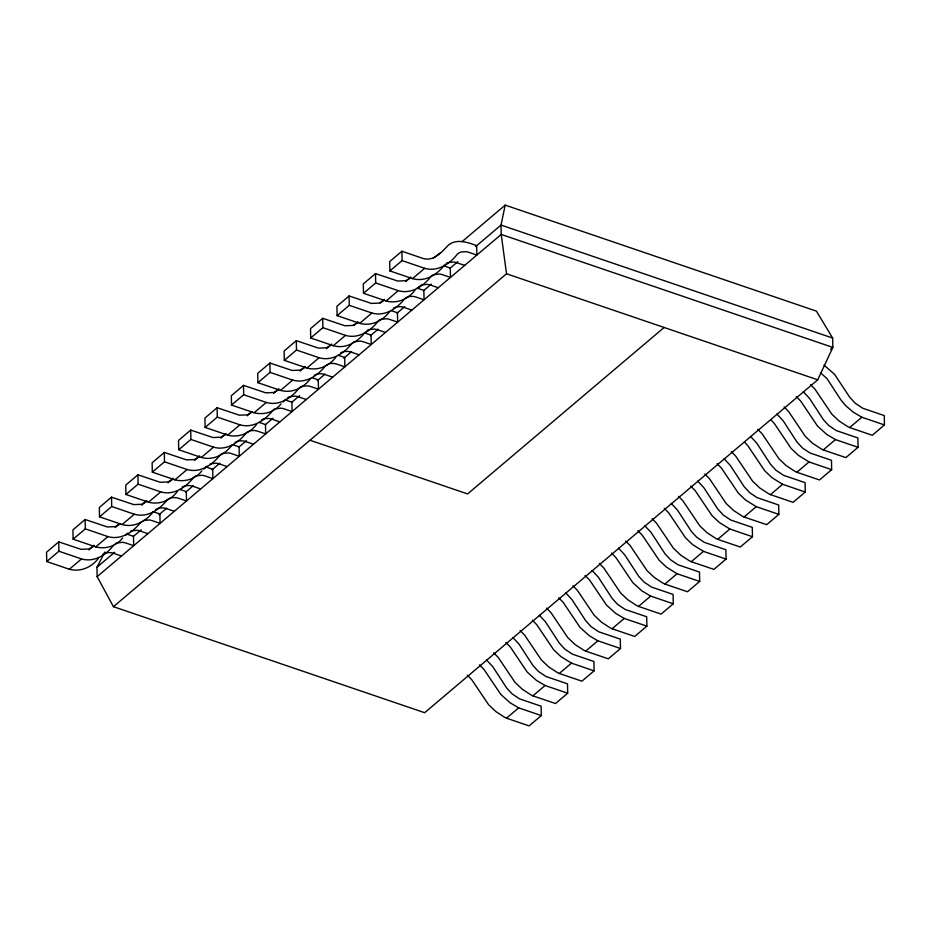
<?xml version="1.0" encoding="UTF-8"?>
<svg xmlns="http://www.w3.org/2000/svg" width="931" height="931" viewBox="0 0 931 931"><rect width="100%" height="100%" fill="white"/><g stroke="black" fill="none" stroke-linecap="round" stroke-linejoin="round"><path stroke-width="1.4" d="M113.442 606.686L424.664 712.704L817.732 379.813L832.849 347.414L832.663 338.058L816.417 311.14L505.196 205.111L501.029 225.069L501.215 234.437L506.522 273.784L113.442 606.686L97.138 576.65L96.952 567.282L104.866 552.013M88.876 549.918L94.031 545.275M115.281 527.563L119.366 523.781M141.675 505.207L146.819 500.564M168.069 482.852L173.224 478.208M194.463 460.496L199.618 455.853M220.868 438.14L226.012 433.497M247.262 415.785L251.347 412.002M273.656 393.429L278.811 388.786M300.05 371.073L305.205 366.43M98.279 558.425C91.645 567.433 80.241 572.239 69.336 569.248L46.725 561.544L46.55 552.188L58.734 541.865L80.985 549.325L88.864 548.987L93.915 546.218M113.512 545.275C106.146 555.144 94.054 562.557 81.521 558.937L58.909 551.233L46.725 561.544M326.455 348.718L331.599 344.074M122.636 537.955C116.398 546.194 105.575 549.453 95.742 546.893L73.13 539.189L72.944 529.832L85.128 519.51L107.391 526.969L115.258 526.632L120.308 523.862M125.685 535.127L127.733 533.242M140.93 521.977C133.284 532.055 120.995 540.411 107.926 536.582L85.315 528.878L73.13 539.189M353.873 325.419L357.993 321.719M153.103 511.829C146.004 521.441 134.122 527.958 122.136 524.537L99.524 516.833L99.349 507.476L111.522 497.154L133.785 504.614L141.663 504.276L146.714 501.506M167.324 499.621C159.678 509.699 147.389 518.055 134.32 514.226L111.708 506.522L99.524 516.833M380.267 303.064L384.398 299.363M177.46 491.359C170.839 500.366 159.434 505.172 148.529 502.181L125.918 494.477L125.743 485.121L137.928 474.798L160.179 482.258L168.057 481.921L173.108 479.151M193.729 477.266C186.072 487.344 173.783 495.699 160.714 491.871L138.102 484.167L125.918 494.477M405.648 281.651L410.792 277.007M201.818 470.888C195.591 479.128 184.769 482.386 174.923 479.826L152.312 472.122L152.137 462.765L164.321 452.443L186.572 459.902L194.451 459.565L199.502 456.795M203.866 469.003L206.915 466.175M220.123 454.91C212.477 464.988 200.177 473.344 187.108 469.515L164.496 461.811L152.312 472.122M433.066 258.353L439.979 253.104M232.296 444.762C225.197 454.375 213.304 460.892 201.329 457.47L178.717 449.766L178.531 440.41L190.715 430.087L212.978 437.547L220.845 437.209L225.896 434.44M246.517 432.554C238.871 442.632 226.582 450.988 213.513 447.159L190.902 439.455L178.717 449.766M256.653 424.292C250.032 433.299 238.627 438.105 227.723 435.114L205.111 427.41L204.936 418.054L217.109 407.731L239.372 415.191L247.25 414.854L252.301 412.084M272.911 410.199C265.265 420.277 252.976 428.632 239.907 424.804L217.295 417.1L205.111 427.41M281.011 403.821C274.773 412.061 263.962 415.319 254.116 412.759L231.505 405.055L231.33 395.698L243.515 385.376L265.766 392.835L273.644 392.498L278.695 389.728M283.047 401.936L286.108 399.108M299.317 387.843C291.659 397.921 279.37 406.277 266.301 402.448L243.689 394.744L231.505 405.055M310.465 378.638C303.611 387.971 291.962 393.615 280.51 390.403L257.91 382.699L257.724 373.343L269.909 363.02L292.159 370.48L300.038 370.142L305.089 367.373M325.71 365.487C318.065 375.565 305.764 383.921 292.695 380.092L270.083 372.388L257.91 382.699M335.847 357.225C329.213 366.232 317.82 371.038 306.916 368.048L284.304 360.344L284.118 350.987L296.302 340.665L318.565 348.124L326.432 347.787L331.483 345.017M365.301 332.041C357.935 341.898 345.832 349.323 333.31 345.692L310.698 337.988L310.523 328.631L322.696 318.309L344.959 325.769L352.837 325.431L357.888 322.661M378.498 320.776C370.852 330.854 358.563 339.21 345.494 335.381L322.882 327.677L310.698 337.988M389.658 311.571C382.804 320.904 371.143 326.548 359.703 323.336L337.092 315.632L336.917 306.276L349.102 295.953L371.353 303.413L379.231 303.075L384.282 300.306M404.904 298.42C397.246 308.498 384.957 316.854 371.888 313.025L349.276 305.321L337.092 315.632M415.04 290.158C408.406 299.165 397.002 303.971 386.109 300.981L363.497 293.288L363.311 283.92L375.496 273.598L397.746 281.057L405.625 280.72L410.676 277.95M417.076 288.273L421.324 284.979L427.306 284.362A20.156 14.081 49.7 0 1 430.727 285.177L438.268 287.749M444.494 264.974C437.128 274.831 425.025 282.256 412.503 278.625L389.891 270.933L389.705 261.564L401.889 251.242L423.407 258.574C433.939 261.436 441.946 251.87 448.311 245.202C456.411 238.348 468.002 242.328 476.66 245.703L476.847 255.071L469.305 252.499A20.156 14.081 49.7 0 0 465.884 251.684L460.775 251.998L457.691 253.709C450.045 263.787 437.756 272.143 424.687 268.314L402.076 260.61L389.891 270.933M284.304 360.344L296.489 350.033L296.302 340.665M363.497 293.288L375.67 282.966L375.496 273.598M69.336 569.248L81.521 558.937M95.742 546.893L107.926 536.582M122.136 524.537L134.32 514.226M148.529 502.181L160.714 491.871M174.923 479.826L187.108 469.515M201.329 457.47L213.513 447.159M227.723 435.114L239.907 424.804M254.116 412.759L266.301 402.448M280.51 390.403L292.695 380.092M306.916 368.048L319.1 357.737C332.169 361.565 344.458 353.21 352.104 343.132L353.501 342.119M333.31 345.692L345.494 335.381M359.703 323.336L371.888 313.025M386.109 300.981L398.282 290.67C411.351 294.499 423.652 286.143 431.297 276.065L432.694 275.052M412.503 278.625L424.687 268.314M462.02 241.688L505.196 205.111M96.952 567.282L114.676 552.269M116.747 542.936L122.729 542.308A20.156 14.081 49.7 0 1 126.151 543.122L133.68 545.694L133.505 536.326L141.256 529.762M158.968 514.762L166.719 508.198M185.537 492.266L193.287 485.703M212.105 469.759L219.856 463.207M238.673 447.264L246.424 440.7M265.242 424.769L272.992 418.205M291.81 402.262L299.561 395.698M317.273 380.698L325.012 374.134M343.842 358.202L351.581 351.639M370.398 335.695L378.149 329.132M396.967 313.2L404.717 306.636M423.535 290.693L431.286 284.13M450.104 268.198L457.854 261.634M475.566 246.634L501.029 225.069L832.663 338.058M97.138 576.65L501.215 234.437L832.849 347.414L830.627 349.288M664.117 327.479L467.583 493.93L309.976 440.235M467.35 675.208L471.796 679.746L488.612 704.709L495.874 711.575L504.288 717.079L506.499 718.185L518.683 707.863L541.295 715.567L541.109 706.198L519.591 698.878L512.073 693.851L506.627 687.928L492.743 666.631L486.517 659.928M493.744 652.852L498.19 657.391L515.006 682.353L522.268 689.219L530.682 694.724L532.893 695.829L545.077 685.507L567.689 693.211L567.503 683.843L545.997 676.523L538.479 671.495L533.021 665.572L519.137 644.275L512.923 637.572M520.138 630.496L524.584 635.035L541.411 659.998L548.673 666.864L557.075 672.368L559.287 673.474L571.471 663.151L594.083 670.855L593.908 661.487L572.39 654.167L564.873 649.14L559.415 643.216L545.531 621.92L539.317 615.216M546.532 608.141L550.989 612.679L567.805 637.642L575.067 644.508L583.481 650.013L585.692 651.118L597.865 640.796L620.477 648.5L620.302 639.132L598.784 631.812L591.266 626.784L585.808 620.861L571.937 599.564L565.711 592.861M572.937 585.785L577.383 590.324L594.199 615.286L601.461 622.152L609.875 627.657L612.086 628.762L624.27 618.44L646.882 626.144L646.696 616.776L625.19 609.456L617.66 604.428L612.214 598.505L598.33 577.208L592.104 570.505M599.331 563.43L603.777 567.968L620.593 592.931L627.866 599.797L636.269 605.301L638.48 606.407L650.664 596.084L673.276 603.788L673.09 594.42L651.584 587.1L644.066 582.073L638.608 576.149L624.724 554.853L618.51 548.15M625.725 541.074L630.171 545.613L646.998 570.575L654.26 577.441L662.674 582.946L664.874 584.051L677.058 573.729L699.67 581.433L699.495 572.076L677.977 564.745L670.46 559.717L665.002 553.794L651.118 532.497L644.904 525.794M652.119 518.718L656.576 523.257L673.392 548.219L680.654 555.085L689.068 560.59L691.279 561.696L703.452 551.373L726.064 559.077L725.889 549.721L704.371 542.389L696.853 537.362L691.396 531.438L677.524 510.141L671.298 503.438M678.524 496.363L682.97 500.901L699.786 525.864L707.048 532.73L715.462 538.234L717.673 539.34L729.857 529.017L752.469 536.721L752.283 527.365L730.777 520.033L723.247 515.006L717.801 509.082L703.917 487.786L697.691 481.083M704.918 474.007L709.364 478.546L726.18 503.508L733.453 510.374L741.856 515.879L744.067 516.984L756.251 506.662L778.863 514.366L778.688 505.009L757.171 497.678L749.653 492.65L744.195 486.738L730.311 465.43L724.097 458.727M731.312 451.651L735.769 456.19L752.585 481.152L759.847 488.03L768.261 493.523L770.461 494.629L782.645 484.306L805.257 492.01L805.082 482.654L783.565 475.322L776.047 470.295L770.589 464.383L756.705 443.086L750.491 436.371M757.706 429.296L762.163 433.834L778.979 458.797L786.241 465.675L794.655 471.167L796.866 472.273L809.051 461.951L831.651 469.655L831.476 460.298L809.958 452.966L802.441 447.951L796.983 442.027L783.111 420.731L776.885 414.016M784.111 406.94L788.557 411.479L805.373 436.441L812.635 443.319L821.049 448.812L823.26 449.917L835.444 439.595L858.056 447.299L857.87 437.942L836.364 430.611L828.846 425.595L823.388 419.672L809.505 398.375L803.278 391.66M810.505 384.584L814.951 389.123L831.767 414.086L839.04 420.963L847.443 426.456L849.654 427.562L861.838 417.239L884.45 424.943L884.275 415.587L862.758 408.255L855.24 403.239L849.782 397.316L834.513 374.25L824.028 365.15M541.295 715.567L529.111 725.889L506.499 718.185M567.689 693.211L555.504 703.533L532.893 695.829M594.083 670.855L581.898 681.178L559.287 673.474M620.477 648.5L608.304 658.822L585.692 651.118M646.882 626.144L634.698 636.467L612.086 628.762M673.276 603.788L661.091 614.111L638.48 606.407M699.67 581.433L687.485 591.755L664.874 584.051M726.064 559.077L713.891 569.4L691.279 561.696M752.469 536.721L740.285 547.044L717.673 539.34M778.863 514.366L766.678 524.688L744.067 516.984M805.257 492.01L793.072 502.333L770.461 494.629M831.651 469.655L819.478 479.977L796.866 472.273M858.056 447.299L845.872 457.621L823.26 449.917M884.45 424.943L872.266 435.266L849.654 427.562M446.17 263.485L446.915 263.019M405.567 297.885L408.907 296.477L413.096 296.395A20.156 14.081 49.7 0 1 416.518 297.21L424.047 299.782L423.873 290.414L417.402 288.214M393.382 308.196L396.734 306.799L400.912 306.718A20.156 14.081 49.7 0 1 404.333 307.533L411.863 310.104M379.161 320.229L379.906 319.764M366.977 330.552L367.722 330.086M340.583 352.907L343.935 351.511L348.113 351.429A20.156 14.081 49.7 0 1 351.534 352.244L359.075 354.816M326.374 364.94L329.725 363.544L333.903 363.462A20.156 14.081 49.7 0 1 337.325 364.277L344.866 366.849L344.679 357.481L338.209 355.281M314.189 375.263L317.541 373.866L321.719 373.785A20.156 14.081 49.7 0 1 325.14 374.599L332.681 377.171M299.98 387.296L300.713 386.83M287.795 397.618L288.529 397.153M273.574 409.652L274.319 409.186M261.39 419.974L264.741 418.578L268.931 418.496A20.156 14.081 49.7 0 1 272.341 419.311L279.882 421.883M247.181 432.007L250.532 430.611L254.71 430.529A20.156 14.081 49.7 0 1 258.131 431.344L265.672 433.916L265.486 424.548L259.016 422.348M234.996 442.33L238.348 440.933L242.526 440.852A20.156 14.081 49.7 0 1 245.947 441.666L253.488 444.238M220.787 454.363L221.52 453.897M194.393 476.719L195.126 476.253M182.208 487.041L185.548 485.645L189.738 485.563A20.156 14.081 49.7 0 1 193.159 486.378L200.689 488.95M167.987 499.074L171.339 497.678L175.528 497.596A20.156 14.081 49.7 0 1 178.938 498.411L186.479 500.983L186.305 491.615L179.823 489.415M155.803 509.397L159.154 508L163.344 507.919A20.156 14.081 49.7 0 1 166.754 508.733L174.295 511.305M115.2 543.785L115.933 543.32M103.015 554.108L106.367 552.711L110.545 552.63A20.156 14.081 49.7 0 1 113.966 553.445L121.507 556.016M447.718 262.623L453.711 262.007A20.156 14.081 49.7 0 1 457.121 262.821L464.662 265.393M433.509 274.668L439.49 274.04A20.156 14.081 49.7 0 1 442.912 274.854L450.453 277.426L450.267 268.058L443.796 265.859M380.709 319.38L386.702 318.751A20.156 14.081 49.7 0 1 390.112 319.566L397.653 322.138L397.479 312.769L390.997 310.57M368.525 329.69L374.518 329.074A20.156 14.081 49.7 0 1 377.928 329.888L385.469 332.46M354.315 341.735L360.297 341.107A20.156 14.081 49.7 0 1 363.718 341.921L371.26 344.493L371.073 335.125L364.603 332.926M301.516 386.446L307.509 385.818A20.156 14.081 49.7 0 1 310.931 386.633L318.46 389.205L318.286 379.836L311.804 377.637M289.343 396.757L295.325 396.14A20.156 14.081 49.7 0 1 298.746 396.955L306.276 399.527M275.122 408.802L281.115 408.174A20.156 14.081 49.7 0 1 284.525 408.988L292.066 411.56L291.892 402.192L285.41 399.993M222.334 453.513L228.316 452.885A20.156 14.081 49.7 0 1 231.738 453.7L239.267 456.271L239.092 446.903L232.622 444.704M210.15 463.824L216.132 463.207A20.156 14.081 49.7 0 1 219.553 464.022L227.094 466.594M195.929 475.869L201.922 475.241A20.156 14.081 49.7 0 1 205.344 476.055L212.873 478.627L212.699 469.259L206.216 467.059M143.141 520.58L149.123 519.952A20.156 14.081 49.7 0 1 152.544 520.766L160.085 523.338L159.899 513.97L153.429 511.771M130.957 530.891L136.938 530.274A20.156 14.081 49.7 0 1 140.36 531.089L147.901 533.661M506.522 273.784L817.732 379.813M375.67 282.966L398.282 290.67M296.489 350.033L319.1 357.737M127.035 534.126L133.505 536.326M861.838 417.239L853.238 412.165L845.627 405.59L840.926 399.969L827.135 378.801L820.56 372.784M835.444 439.595L826.844 434.521L817.558 426.119L800.741 401.156L796.284 396.618M809.051 461.951L798.426 455.352L791.164 448.474L774.348 423.512L770.891 419.8M782.645 484.306L772.032 477.708L764.758 470.83L747.942 445.868L744.497 442.155M756.251 506.662L745.626 500.063L738.364 493.186L721.548 468.223L717.103 463.685M729.857 529.017L719.232 522.419L711.971 515.541L695.154 490.579L690.697 486.04M703.452 551.373L692.839 544.775L685.577 537.897L668.761 512.934L664.303 508.396M677.058 573.729L666.445 567.13L659.171 560.253L642.355 535.29L637.91 530.751M650.664 596.084L642.064 591.01L632.777 582.608L615.961 557.646L611.516 553.107M624.27 618.44L615.67 613.366L606.384 604.964L589.567 580.001L585.11 575.463M597.865 640.796L589.265 635.722L579.99 627.319L563.174 602.357L558.716 597.818M571.471 663.151L560.858 656.553L553.584 649.675L536.768 624.713L532.323 620.174M545.077 685.507L536.477 680.421L527.19 672.031L510.374 647.068L505.929 642.53M518.683 707.863L510.083 702.777L500.797 694.386L483.98 669.424L479.523 664.885M401.889 251.242L402.076 260.61M349.102 295.953L349.276 305.321M322.696 318.309L322.882 327.677M269.909 363.02L270.083 372.388M243.515 385.376L243.689 394.744M217.109 407.731L217.295 417.1M190.715 430.087L190.902 439.455M164.321 452.443L164.496 461.811M137.928 474.798L138.102 484.167M111.522 497.154L111.708 506.522M85.128 519.51L85.315 528.878M58.734 541.865L58.909 551.233"/></g></svg>
